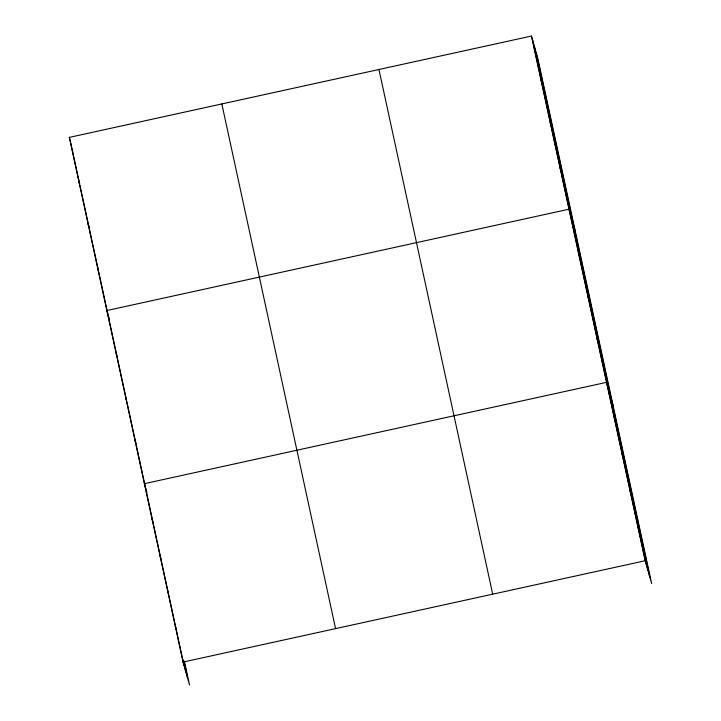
<?xml version="1.0" encoding="UTF-8"?>
<svg xmlns="http://www.w3.org/2000/svg" width="721" height="721" viewBox="0 0 721 721"><rect width="100%" height="100%" fill="white"/><g stroke="black" fill="none" stroke-linecap="round" stroke-linejoin="round"><path stroke-width="1.08" d="M184.387 661.166L189.542 684.95L183.062 662.076L69.324 137.387L531.458 36.05L537.938 58.924L651.676 583.613L645.196 560.74L531.458 36.05M183.062 662.076L645.196 560.74M540.84 79.337L541.804 82.744M550.231 122.624L551.195 126.031M559.613 165.911L560.577 169.318M575.466 232.072L568.995 209.198L106.861 310.535L107.826 313.941L98.678 271.736M578.377 252.485L579.342 255.892M587.759 295.772L588.724 299.179M597.141 339.059L598.106 342.466M613.003 405.22L606.532 382.346L144.398 483.674L145.363 487.09L136.206 444.884M614.265 418.027L615.229 421.434M621.998 453.698L622.962 457.114M629.73 489.379L630.695 492.785M637.463 525.059L638.427 528.466M69.324 137.387L70.288 140.793M78.706 180.674L79.671 184.08L70.523 141.875M88.097 223.961L89.062 227.367L79.905 185.162M97.479 267.248L98.444 270.654L89.296 228.449M108.132 315.014L109.34 319.295M116.243 353.822L117.208 357.228L108.06 315.023M125.625 397.109L126.59 400.515L117.442 358.31M135.007 440.396L135.972 443.803L126.824 401.597M145.66 488.153L146.877 492.443M152.131 519.354L153.095 522.761M159.864 555.035L160.828 558.442M167.596 590.715L168.317 593.275M175.329 626.396L176.294 629.803L168.561 594.122M536.118 52.507L649.855 577.188M534.243 45.883L647.981 570.572M532.422 39.457L646.16 564.146M378.958 69.486L492.695 594.176M221.834 103.941L335.571 628.631M183.972 661.229L187.721 678.524M183.269 660.012L185.847 671.909M145.597 488.171L168.326 593.041M176.528 630.884L184.026 665.483"/></g></svg>
